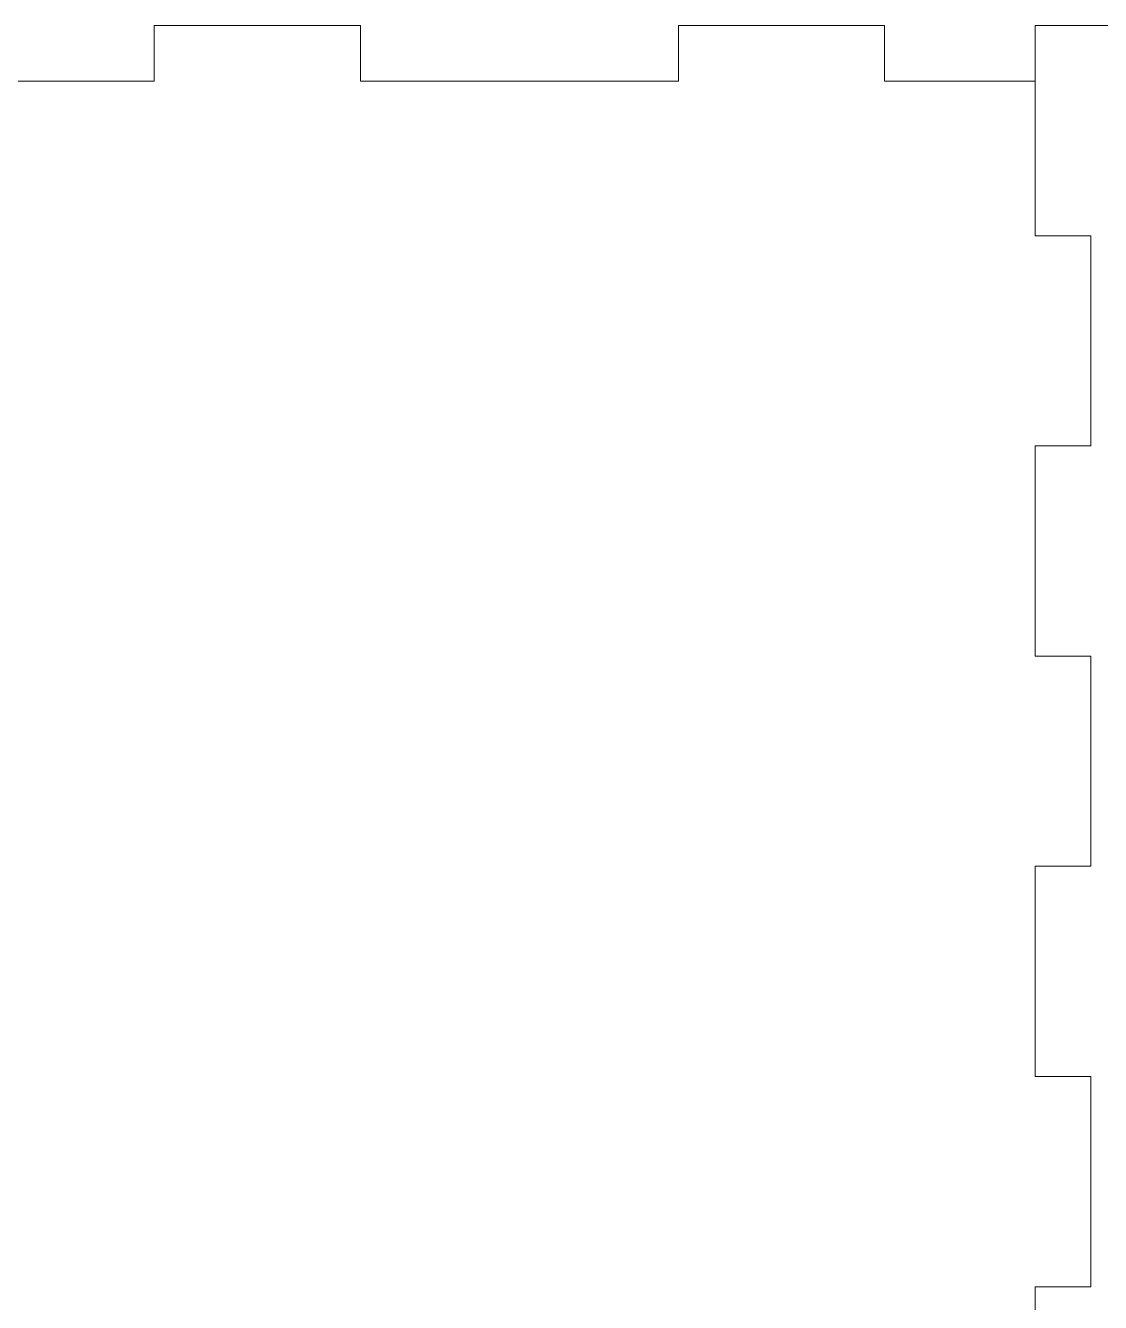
# Model space of a CAD drawing. Header units: millimetres. Extents: x -98 to 307, y -584 to 79.
# Drawn here: x 4.9 to 104.2, y -371.8 to -253.8 of the extents above; entities that cross this region are included whole.
import ezdxf

# ---------------------------------------------------------------- set-up
doc = ezdxf.new("R2010")
doc.units = ezdxf.units.MM
doc.header["$MEASUREMENT"] = 0
doc.layers.add('layer 1', color=7, linetype='Continuous')

msp = doc.modelspace()

# ---------------------------------------------------------------- linework, layer by layer
at = {"layer": 'layer 1', "lineweight": 9}
for points in [[(35.8722, -253.7891), (35.8722, -253.7891), (16.8222, -253.7891), (16.8222, -253.7891)], [(16.8222, -253.7891), (16.8222, -253.7891), (16.8222, -258.943), (16.8222, -258.943)], [(35.8722, -253.7891), (35.8722, -253.7891), (35.8722, -258.943), (35.8722, -258.943)], [(84.2845, -253.7891), (84.2845, -253.7891), (65.2345, -253.7891), (65.2345, -253.7891)], [(65.2345, -253.7891), (65.2345, -253.7891), (65.2345, -258.943), (65.2345, -258.943)], [(84.2845, -253.7891), (84.2845, -253.7891), (84.2845, -258.943), (84.2845, -258.943)], [(98.1768, -253.7891), (98.1768, -253.7891), (98.1768, -258.943), (98.1768, -258.943)], [(117.2268, -253.7891), (117.2268, -253.7891), (98.1768, -253.7891), (98.1768, -253.7891)], [(16.8222, -258.943), (16.8222, -258.943), (2.9261, -258.943), (2.9261, -258.943)], [(65.2345, -258.943), (65.2345, -258.943), (35.8722, -258.943), (35.8722, -258.943)], [(98.1768, -258.943), (98.1768, -258.943), (84.2845, -258.943), (84.2845, -258.943)], [(98.1768, -273.2129), (98.1768, -273.2129), (98.1768, -258.943), (98.1768, -258.943)], [(98.1768, -273.2129), (98.1768, -273.2129), (103.3345, -273.2129), (103.3345, -273.2129)], [(103.3345, -292.6367), (103.3345, -292.6367), (103.3345, -273.2129), (103.3345, -273.2129)], [(98.1768, -292.6367), (98.1768, -292.6367), (103.3345, -292.6367), (103.3345, -292.6367)], [(98.1768, -312.0574), (98.1768, -312.0574), (98.1768, -292.6367), (98.1768, -292.6367)], [(98.1768, -312.0574), (98.1768, -312.0574), (103.3345, -312.0574), (103.3345, -312.0574)], [(103.3345, -331.4812), (103.3345, -331.4812), (103.3345, -312.0574), (103.3345, -312.0574)], [(98.1768, -331.4812), (98.1768, -331.4812), (103.3345, -331.4812), (103.3345, -331.4812)], [(98.1768, -350.905), (98.1768, -350.905), (98.1768, -331.4812), (98.1768, -331.4812)], [(98.1768, -350.905), (98.1768, -350.905), (103.3345, -350.905), (103.3345, -350.905)], [(103.3345, -370.3291), (103.3345, -370.3291), (103.3345, -350.905), (103.3345, -350.905)], [(98.1768, -389.7529), (98.1768, -389.7529), (98.1768, -370.3291), (98.1768, -370.3291)], [(98.1768, -370.3291), (98.1768, -370.3291), (103.3345, -370.3291), (103.3345, -370.3291)]]:
    msp.add_open_spline(points, degree=3, dxfattribs=at)

doc.saveas('drawing.dxf')
